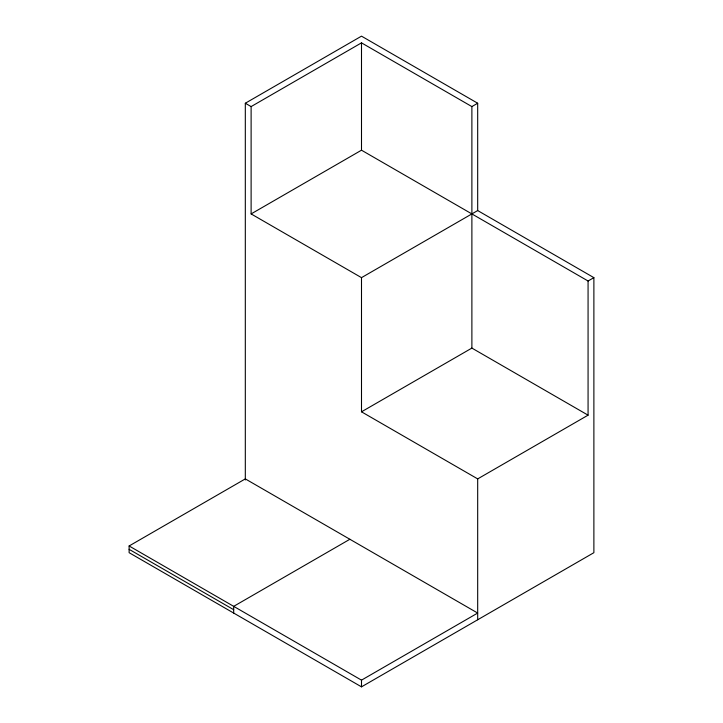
<?xml version="1.0" encoding="UTF-8"?>
<svg xmlns="http://www.w3.org/2000/svg" width="723" height="723" viewBox="0 0 723 723"><rect width="100%" height="100%" fill="white"/><g stroke="black" fill="none" stroke-linecap="round" stroke-linejoin="round"><path stroke-width="1.08" d="M245.314 479.964L245.314 103.235L361.5 36.15L477.686 103.235L477.686 210.565L593.881 277.65L593.881 552.688L361.5 686.85L129.119 552.688L129.119 545.973L245.314 478.897L477.686 613.059L361.5 680.144L129.119 545.973M245.314 103.235L251.116 106.588L361.5 42.856L471.884 106.588L477.686 103.235M251.116 106.588L251.116 213.918L361.5 150.194L588.07 281.003L593.881 277.65M251.116 213.918L361.5 277.65L477.686 210.565M361.5 277.65L361.5 411.812L471.884 348.088L588.07 415.165L588.07 281.003M349.878 539.268L233.692 606.353L233.692 613.059M361.5 411.812L477.686 478.897L588.07 415.165M129.119 549.335L233.692 609.706M477.686 478.897L477.686 619.765M471.884 106.588L471.884 348.088M361.5 42.856L361.5 150.194M361.5 680.144L361.5 686.85"/></g></svg>
